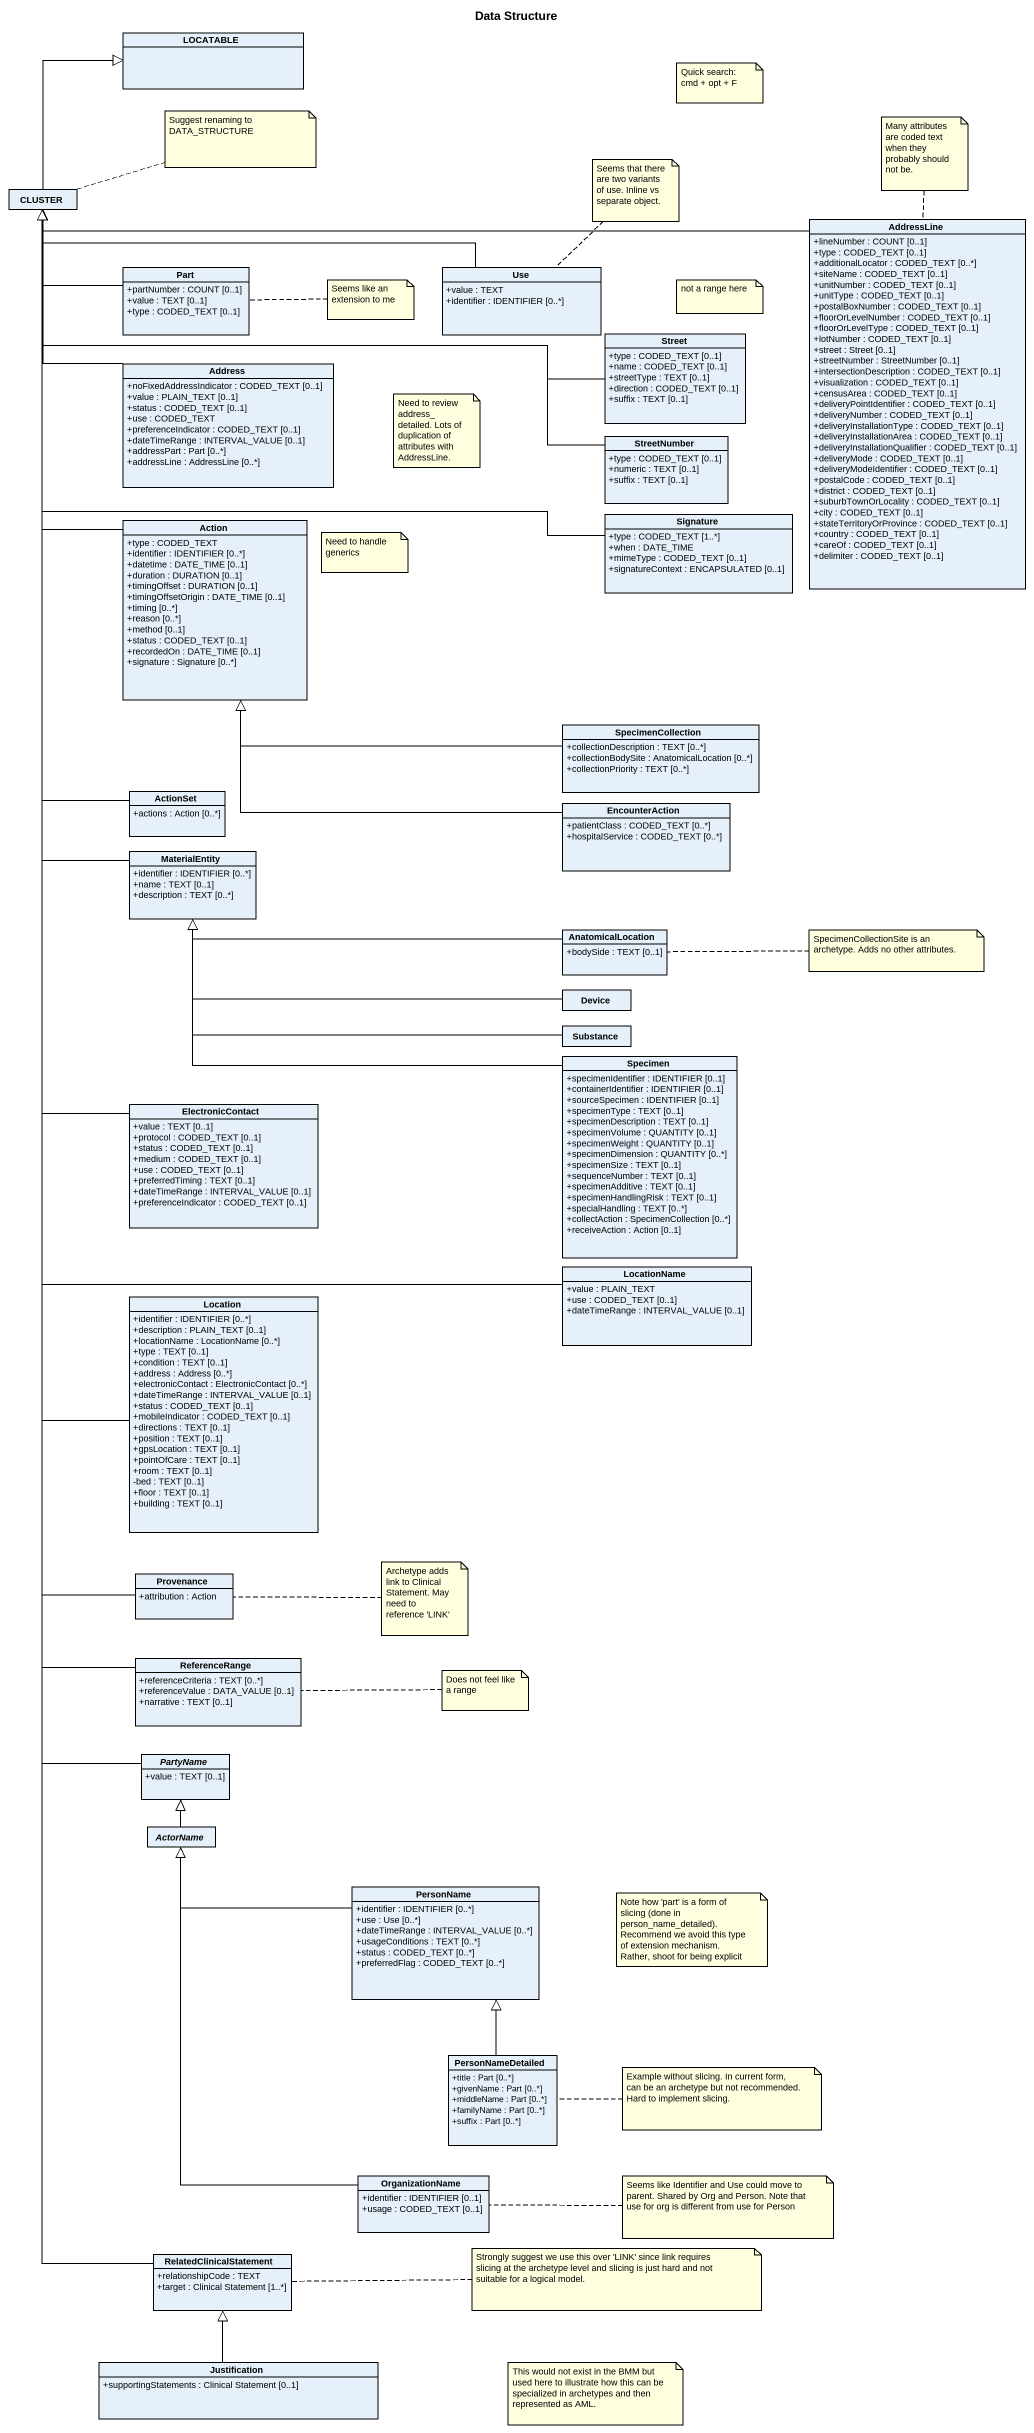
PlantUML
@startuml
title Data Structure
hide circle
hide empty members
skinparam classAttributeIconSize 0
class LOCATABLE
class CLUSTER
class AddressLine {
  +lineNumber : COUNT [0..1]
  +type : CODED_TEXT [0..1]
  +additionalLocator : CODED_TEXT [0..*]
  +siteName : CODED_TEXT [0..1]
  +unitNumber : CODED_TEXT [0..1]
  +unitType : CODED_TEXT [0..1]
  +postalBoxNumber : CODED_TEXT [0..1]
  +floorOrLevelNumber : CODED_TEXT [0..1]
  +floorOrLevelType : CODED_TEXT [0..1]
  +lotNumber : CODED_TEXT [0..1]
  +street : Street [0..1]
  +streetNumber : StreetNumber [0..1]
  +intersectionDescription : CODED_TEXT [0..1]
  +visualization : CODED_TEXT [0..1]
  +censusArea : CODED_TEXT [0..1]
  +deliveryPointIdentifier : CODED_TEXT [0..1]
  +deliveryNumber : CODED_TEXT [0..1]
  +deliveryInstallationType : CODED_TEXT [0..1]
  +deliveryInstallationArea : CODED_TEXT [0..1]
  +deliveryInstallationQualifier : CODED_TEXT [0..1]
  +deliveryMode : CODED_TEXT [0..1]
  +deliveryModeIdentifier : CODED_TEXT [0..1]
  +postalCode : CODED_TEXT [0..1]
  +district : CODED_TEXT [0..1]
  +suburbTownOrLocality : CODED_TEXT [0..1]
  +city : CODED_TEXT [0..1]
  +stateTerritoryOrProvince : CODED_TEXT [0..1]
  +country : CODED_TEXT [0..1]
  +careOf : CODED_TEXT [0..1]
  +delimiter : CODED_TEXT [0..1]
}
class Part {
  +partNumber : COUNT [0..1]
  +value : TEXT [0..1]
  +type : CODED_TEXT [0..1]
}
class Use {
  +value : TEXT
  +identifier : IDENTIFIER [0..*]
}
class Street {
  +type : CODED_TEXT [0..1]
  +name : CODED_TEXT [0..1]
  +streetType : TEXT [0..1]
  +direction : CODED_TEXT [0..1]
  +suffix : TEXT [0..1]
}
class Address {
  +noFixedAddressIndicator : CODED_TEXT [0..1]
  +value : PLAIN_TEXT [0..1]
  +status : CODED_TEXT [0..1]
  +use : CODED_TEXT
  +preferenceIndicator : CODED_TEXT [0..1]
  +dateTimeRange : INTERVAL_VALUE [0..1]
  +addressPart : Part [0..*]
  +addressLine : AddressLine [0..*]
}
class StreetNumber {
  +type : CODED_TEXT [0..1]
  +numeric : TEXT [0..1]
  +suffix : TEXT [0..1]
}
class Signature {
  +type : CODED_TEXT [1..*]
  +when : DATE_TIME
  +mimeType : CODED_TEXT [0..1]
  +signatureContext : ENCAPSULATED [0..1]
}
class "Action" as Action_ {
  +type : CODED_TEXT
  +identifier : IDENTIFIER [0..*]
  +datetime : DATE_TIME [0..1]
  +duration : DURATION [0..1]
  +timingOffset : DURATION [0..1]
  +timingOffsetOrigin : DATE_TIME [0..1]
  +timing [0..*]
  +reason [0..*]
  +method [0..1]
  +status : CODED_TEXT [0..1]
  +recordedOn : DATE_TIME [0..1]
  +signature : Signature [0..*]
}
class SpecimenCollection {
  +collectionDescription : TEXT [0..*]
  +collectionBodySite : AnatomicalLocation [0..*]
  +collectionPriority : TEXT [0..*]
}
class ActionSet {
  +actions : Action [0..*]
}
class EncounterAction {
  +patientClass : CODED_TEXT [0..*]
  +hospitalService : CODED_TEXT [0..*]
}
class MaterialEntity {
  +identifier : IDENTIFIER [0..*]
  +name : TEXT [0..1]
  +description : TEXT [0..*]
}
class AnatomicalLocation {
  +bodySide : TEXT [0..1]
}
class Device
class Specimen {
  +specimenIdentifier : IDENTIFIER [0..1]
  +containerIdentifier : IDENTIFIER [0..1]
  +sourceSpecimen : IDENTIFIER [0..1]
  +specimenType : TEXT [0..1]
  +specimenDescription : TEXT [0..1]
  +specimenVolume : QUANTITY [0..1]
  +specimenWeight : QUANTITY [0..1]
  +specimenDimension : QUANTITY [0..*]
  +specimenSize : TEXT [0..1]
  +sequenceNumber : TEXT [0..1]
  +specimenAdditive : TEXT [0..1]
  +specimenHandlingRisk : TEXT [0..1]
  +specialHandling : TEXT [0..*]
  +collectAction : SpecimenCollection [0..*]
  +receiveAction : Action [0..1]
}
class Substance
class ElectronicContact {
  +value : TEXT [0..1]
  +protocol : CODED_TEXT [0..1]
  +status : CODED_TEXT [0..1]
  +medium : CODED_TEXT [0..1]
  +use : CODED_TEXT [0..1]
  +preferredTiming : TEXT [0..1]
  +dateTimeRange : INTERVAL_VALUE [0..1]
  +preferenceIndicator : CODED_TEXT [0..1]
}
class LocationName {
  +value : PLAIN_TEXT
  +use : CODED_TEXT [0..1]
  +dateTimeRange : INTERVAL_VALUE [0..1]
}
class Location {
  +identifier : IDENTIFIER [0..*]
  +description : PLAIN_TEXT [0..1]
  +locationName : LocationName [0..*]
  +type : TEXT [0..1]
  +condition : TEXT [0..1]
  +address : Address [0..*]
  +electronicContact : ElectronicContact [0..*]
  +dateTimeRange : INTERVAL_VALUE [0..1]
  +status : CODED_TEXT [0..1]
  +mobileIndicator : CODED_TEXT [0..1]
  +directions : TEXT [0..1]
  +position : TEXT [0..1]
  +gpsLocation : TEXT [0..1]
  +pointOfCare : TEXT [0..1]
  +room : TEXT [0..1]
  -bed : TEXT [0..1]
  +floor : TEXT [0..1]
  +building : TEXT [0..1]
}
class Provenance {
  +attribution : Action
}
class ReferenceRange {
  +referenceCriteria : TEXT [0..*]
  +referenceValue : DATA_VALUE [0..1]
  +narrative : TEXT [0..1]
}
abstract class PartyName {
  +value : TEXT [0..1]
}
abstract class ActorName
class PersonName {
  +identifier : IDENTIFIER [0..*]
  +use : Use [0..*]
  +dateTimeRange : INTERVAL_VALUE [0..*]
  +usageConditions : TEXT [0..*]
  +status : CODED_TEXT [0..*]
  +preferredFlag : CODED_TEXT [0..*]
}
class PersonNameDetailed {
  +title : Part [0..*]
  +givenName : Part [0..*]
  +middleName : Part [0..*]
  +familyName : Part [0..*]
  +suffix : Part [0..*]
}
class OrganizationName {
  +identifier : IDENTIFIER [0..1]
  +usage : CODED_TEXT [0..1]
}
class RelatedClinicalStatement {
  +relationshipCode : TEXT
  +target : Clinical Statement [1..*]
}
class Justification {
  +supportingStatements : Clinical Statement [0..1]
}
CLUSTER -up-|> LOCATABLE
AddressLine -left-|> CLUSTER
Part -up-|> CLUSTER
Use -left-|> CLUSTER
Street -left-|> CLUSTER
Address -up-|> CLUSTER
StreetNumber -left-|> CLUSTER
Signature -left-|> CLUSTER
Action_ -up-|> CLUSTER
SpecimenCollection -left-|> Action_
ActionSet -up-|> CLUSTER
EncounterAction -left-|> Action_
MaterialEntity -up-|> CLUSTER
AnatomicalLocation -left-|> MaterialEntity
Device -left-|> MaterialEntity
Specimen -left-|> MaterialEntity
Substance -left-|> MaterialEntity
ElectronicContact -up-|> CLUSTER
LocationName -up-|> CLUSTER
Location -up-|> CLUSTER
Provenance -up-|> CLUSTER
ReferenceRange -up-|> CLUSTER
PartyName -up-|> CLUSTER
ActorName -up-|> PartyName
PersonName -left-|> ActorName
PersonNameDetailed -up-|> PersonName
OrganizationName -up-|> ActorName
RelatedClinicalStatement -up-|> CLUSTER
Justification -up-|> RelatedClinicalStatement
note as N1
  Quick search: cmd + opt + F
end note
note right of CLUSTER : Suggest renaming to DATA_STRUCTURE
note top of AddressLine : Many attributes are coded text when they probably should not be.
note top of Use : Seems that there are two variants of use. Inline vs separate object.
note right of Part : Seems like an extension to me
note as N6
  not a range here
end note
note as N7
  Need to review address_detailed. Lots of duplication of attributes with AddressLine.
end note
note as N8
  Need to handle generics
end note
note right of AnatomicalLocation : SpecimenCollectionSite is an archetype. Adds no other attributes.
note right of Provenance : Archetype adds link to Clinical Statement. May need to reference 'LINK'
note right of ReferenceRange : Does not feel like a range
note as N12
  Note how 'part' is a form of slicing (done in person_name_detailed). Recommend we avoid this type of extension mechanism. Rather, shoot for being explicit
end note
note right of PersonNameDetailed : Example without slicing. In current form, can be an archetype but not recommended. Hard to implement slicing.
note right of OrganizationName : Seems like Identifier and Use could move to parent. Shared by Org and Person. Note that use for org is different from use for Person
note right of RelatedClinicalStatement : Strongly suggest we use this over 'LINK' since link requires slicing at the archetype level and slicing is just hard and not suitable for a logical model.
note as N16
  This would not exist in the BMM but used here to illustrate how this can be specialized in archetypes and then represented as AML.
end note
@enduml
